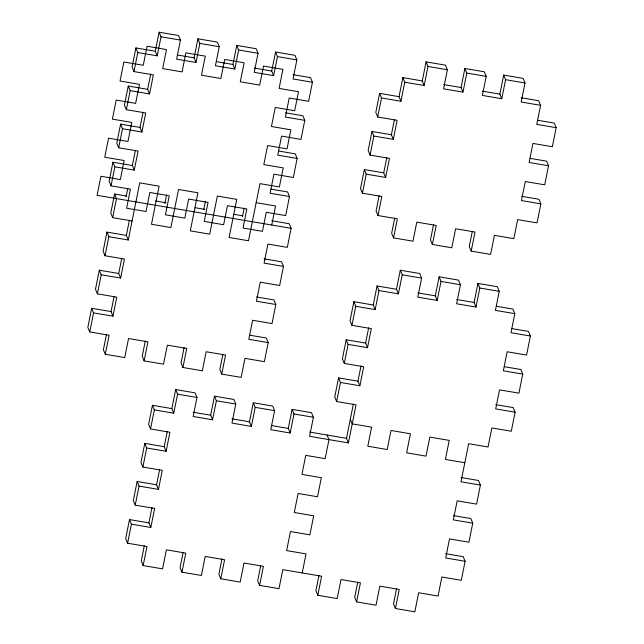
<?xml version="1.0" encoding="UTF-8"?>
<svg xmlns="http://www.w3.org/2000/svg" width="644" height="644" viewBox="0 0 644 644"><rect width="100%" height="100%" fill="white"/><g stroke="black" fill="none" stroke-linecap="round" stroke-linejoin="round"><path stroke-width="0.97" d="M112.95 162.216L114.857 166.812L134.258 170.121L132.358 165.524L112.95 162.216L109.126 181.262L111.034 185.858L130.434 189.167L126.61 208.213L146.019 211.514L149.843 192.467L169.243 195.768L165.419 214.814L184.828 218.115L188.652 199.068L208.052 202.377L204.228 221.415L223.637 224.724L227.461 205.678L246.861 208.978L243.038 228.024L262.446 231.325L266.27 212.279L285.67 215.579L289.494 196.533L287.594 191.944L271.1 189.135M120.605 124.131L122.505 128.72L141.913 132.028L140.006 127.432L120.605 124.131L116.781 143.169L118.681 147.766L138.082 151.074L134.258 170.121M128.253 86.038L130.152 90.635L149.561 93.935L147.653 89.339L128.253 86.038L124.429 105.085L126.329 109.681L145.737 112.982L141.913 132.028M135.9 47.946L137.8 52.542L157.208 55.843L155.301 51.246L135.9 47.946L132.076 66.992L133.976 71.589L153.385 74.889L149.561 93.935M111.034 185.858L114.857 166.812M118.681 147.766L122.505 128.72M126.329 109.681L130.152 90.635M133.976 71.589L137.8 52.542M91.649 308.291L93.557 312.887L112.958 316.188L111.058 311.591L91.649 308.291L87.826 327.337L89.733 331.934L109.134 335.234L105.31 354.281L124.719 357.581L128.542 338.535L147.943 341.835L144.119 360.882L163.528 364.19L167.351 345.144L186.752 348.444L182.928 367.491L202.337 370.791L206.161 351.745L225.561 355.045L221.737 374.092L241.146 377.4L244.97 358.354L264.37 361.654L268.194 342.608L266.294 338.011L249.8 335.202M99.305 270.198L101.205 274.795L120.613 278.095L118.705 273.499L99.305 270.198L95.481 289.245L97.381 293.841L116.781 297.142L112.958 316.188M106.952 232.106L108.852 236.702L128.261 240.003L126.353 235.406L106.952 232.106L103.129 251.152L105.028 255.749L124.437 259.049L120.613 278.095M126.24 195.993L114.6 194.013L110.776 213.059L112.676 217.656L132.084 220.956M89.733 331.934L93.557 312.887M97.381 293.841L101.205 274.795M105.028 255.749L108.852 236.702M112.676 217.656L116.5 198.61L114.6 194.013M126.047 196.943L127.77 188.378M132.358 165.524L135.417 150.285M140.006 127.432L143.065 112.193M147.653 89.339L150.712 74.1M155.301 51.246L159.124 32.2L178.533 35.501L180.433 40.097L176.609 59.143L196.018 62.444L199.841 43.398L197.933 38.801L217.342 42.11L219.242 46.706L215.418 65.752L234.827 69.053L238.65 50.007L236.742 45.41L256.151 48.711L258.051 53.307L254.227 72.353L273.636 75.654L277.459 56.608L275.552 52.011L294.96 55.32L296.86 59.916L293.036 78.962L312.437 82.263L308.613 101.309L289.212 98.001L285.389 117.047L304.789 120.356L300.965 139.402L281.565 136.093L277.741 155.14L297.142 158.448L293.318 177.494L273.917 174.186L270.094 193.232L289.494 196.533M157.208 55.843L161.032 36.797L159.124 32.2M106.469 334.445L103.41 349.684L105.31 354.281M111.058 311.591L114.117 296.353M118.705 273.499L121.764 258.26M126.353 235.406L129.412 220.168M128.261 240.003L139.732 182.864L159.132 186.172L151.485 224.257L170.893 227.565L178.541 189.473L197.941 192.773L190.294 230.866L209.703 234.166L217.35 196.074L236.751 199.374L229.103 237.467L248.504 240.776L259.983 183.637L279.383 186.937L283.207 167.891L263.807 164.59L267.63 145.544L287.031 148.845L290.855 129.798L271.454 126.498L275.278 107.451L294.678 110.752L298.502 91.706L279.102 88.405L282.925 69.359L263.517 66.058L259.693 85.105L240.293 81.804L244.116 62.758L224.708 59.449L220.884 78.496L201.483 75.195L205.307 56.149L185.899 52.848L182.075 71.895L162.674 68.594L166.498 49.548L147.09 46.239L143.266 65.285L123.865 61.985L120.042 81.031L139.442 84.332L135.618 103.378L116.218 100.078L112.394 119.124L131.795 122.424L127.971 141.471L108.57 138.17L104.747 157.217L124.147 160.517L120.323 179.563L100.923 176.263L97.099 195.309L291.136 228.33L287.313 247.377L267.912 244.076L264.088 263.122L283.489 266.423L279.665 285.469L260.265 282.169L256.441 301.215L275.841 304.515L272.018 323.562L252.617 320.261L248.793 339.308L268.194 342.608M164.856 203.552L166.579 194.979M196.018 62.444L194.11 57.847L197.933 38.801M145.278 341.054L142.219 356.285L144.119 360.882M129.5 519.579L131.408 524.176L150.809 527.476L148.909 522.88L129.5 519.579L125.677 538.626L127.584 543.222L146.985 546.523L143.161 565.569L162.57 568.869L166.393 549.823L185.794 553.124L181.97 572.17L201.379 575.47L205.203 556.424L224.603 559.733L220.779 578.779L240.18 582.079L244.012 563.033L263.412 566.334L259.588 585.38L278.989 588.68L282.813 569.634L321.622 576.243L317.798 595.289L337.206 598.59L341.03 579.544L360.431 582.844L356.607 601.89L376.016 605.199L379.839 586.153L399.24 589.453L395.416 608.5L414.825 611.8L418.648 592.754L438.049 596.054L441.873 577.008L461.281 580.316L465.105 561.27L463.197 556.674L445.737 553.695M137.148 481.487L139.056 486.083L158.456 489.384L156.556 484.787L137.148 481.487L133.324 500.533L135.232 505.129L154.632 508.43L150.809 527.476M144.795 443.394L146.703 447.991L166.104 451.291L164.204 446.695L144.795 443.394L140.972 462.44L142.879 467.037L162.28 470.337L158.456 489.384M152.443 405.301L154.351 409.898L173.751 413.198L171.851 408.602L152.443 405.301L148.619 424.348L150.527 428.944L169.927 432.245L166.104 451.291M127.584 543.222L131.408 524.176M135.232 505.129L139.056 486.083M142.879 467.037L146.703 447.991M150.527 428.944L154.351 409.898M203.858 209.203L205.388 201.588M234.827 69.053L232.919 64.456L236.742 45.41M144.32 545.734L141.261 560.972L143.161 565.569M148.909 522.88L151.968 507.641M156.556 484.787L159.615 469.548M164.204 446.695L167.263 431.456M171.851 408.602L175.675 389.556L195.076 392.856L196.983 397.453L193.16 416.499L212.56 419.808L216.384 400.761L214.484 396.165L233.885 399.465L235.793 404.062L231.969 423.108L251.369 426.409L255.193 407.362L253.293 402.766L272.694 406.066L274.602 410.663L270.778 429.709L290.178 433.01L294.002 413.971L292.102 409.375L311.503 412.675L313.411 417.272L309.587 436.318L348.396 442.919L356.043 404.826L336.635 401.526L334.735 396.929L338.559 377.883L357.959 381.184L359.867 385.78L340.459 382.48L338.559 377.883M184.087 347.655L181.028 362.894L182.928 367.491M173.751 413.198L177.575 394.152L175.675 389.556M242.474 216.762L244.197 208.189M273.636 75.654L271.728 71.057L275.552 52.011M183.129 552.335L180.07 567.573L181.97 572.17M212.56 419.808L210.66 415.211L214.484 396.165M222.896 354.264L219.837 369.495L221.737 374.092M271.736 225.03L275.56 205.983L256.159 202.683M221.939 558.944L218.88 574.182L220.779 578.779M251.369 426.409L249.47 421.812L253.293 402.766M260.74 565.545L257.681 580.783L259.588 585.38M290.178 433.01L288.279 428.421L292.102 409.375M364.335 169.549L366.235 174.146L385.643 177.446L383.735 172.85L364.335 169.549L360.511 188.595L362.411 193.192L381.82 196.492L377.996 215.539L397.396 218.839L393.573 237.886L412.973 241.186L416.797 222.14L436.205 225.44L432.382 244.487L451.782 247.795L455.606 228.749L475.014 232.049L471.191 251.096L490.591 254.396L494.415 235.35L513.823 238.65L517.647 219.604L537.048 222.913L540.871 203.866L538.972 199.27L521.511 196.299M371.982 131.457L373.882 136.053L393.291 139.354L391.383 134.757L371.982 131.457L368.159 150.503L370.059 155.099L389.467 158.4L385.643 177.446M379.63 93.364L381.53 97.96L400.938 101.261L399.03 96.664L379.63 93.364L375.806 112.41L377.706 117.007L397.115 120.307L393.291 139.354M362.411 193.192L366.235 174.146M370.059 155.099L373.882 136.053M377.706 117.007L381.53 97.96M346.206 339.791L348.106 344.387L367.515 347.688L365.607 343.091L346.206 339.791L342.383 358.837L344.282 363.433L363.691 366.734L359.867 385.78M353.854 301.698L355.754 306.294L375.162 309.603L373.254 305.006L353.854 301.698L350.03 320.744L351.93 325.341L371.338 328.641L367.515 347.688M302.221 572.943L306.045 553.896L286.636 550.588L290.468 531.542L309.869 534.85L313.692 515.804L294.292 512.503L298.116 493.457L317.516 496.757L321.34 477.711L301.939 474.411L305.763 455.364L325.164 458.665L328.987 439.619L327.088 435.022M336.635 401.526L340.459 382.48M344.282 363.433L348.106 344.387M351.93 325.341L355.754 306.294M379.147 195.704L376.088 210.942L377.996 215.539M383.735 172.85L386.794 157.611M391.383 134.757L394.442 119.518M399.03 96.664L402.854 77.618L422.263 80.919L424.163 85.515L404.762 82.215L402.854 77.618M400.938 101.261L404.762 82.215M318.957 575.454L315.898 590.693L317.798 595.289M348.396 442.919L346.488 438.323L353.371 404.046M357.959 381.184L361.018 365.953M365.607 343.091L368.666 327.86M373.254 305.006L377.078 285.96L396.487 289.261L398.386 293.857L378.986 290.557L377.078 285.96M375.162 309.603L378.986 290.557M394.732 218.05L391.665 233.289L393.573 237.886M422.263 80.919L426.087 61.872L445.487 65.181L447.395 69.777L443.571 88.824L462.972 92.124L466.795 73.078L464.896 68.481L484.296 71.782L486.204 76.378L482.38 95.425L501.781 98.725L505.604 79.679L503.705 75.082L523.105 78.391L525.013 82.987L521.189 102.026L540.59 105.334L536.766 124.381L556.174 127.681L552.351 146.727L532.942 143.427L529.118 162.473L548.519 165.774L544.695 184.82L525.295 181.519L521.471 200.558L540.871 203.866M424.163 85.515L427.986 66.469L426.087 61.872M396.487 289.261L400.31 270.214L419.711 273.515L421.619 278.111L417.795 297.158L437.196 300.458L441.019 281.412L439.119 276.815L458.52 280.124L460.428 284.72L456.604 303.767L476.005 307.067L479.828 288.021L477.929 283.424L497.329 286.725L499.237 291.321L495.413 310.368L514.814 313.668L510.99 332.715L530.398 336.015L526.575 355.061L507.166 351.761L503.342 370.807L522.751 374.108L518.927 393.154L499.519 389.853L495.695 408.9L515.103 412.2L511.28 431.247L491.871 427.946L488.047 446.992L468.647 443.692L460.991 481.784L480.4 485.085L476.576 504.131L457.168 500.831L453.344 519.869L472.752 523.178L468.929 542.224L449.52 538.915L445.696 557.962L465.105 561.27M398.386 293.857L402.21 274.811L400.31 270.214M357.766 582.063L354.707 597.294L356.607 601.89M433.533 224.659L430.474 239.89L432.382 244.487M462.972 92.124L461.072 87.528L464.896 68.481M437.196 300.458L435.296 295.862L439.119 276.815M396.575 588.664L393.516 603.903L395.416 608.5M472.342 231.26L469.283 246.499L471.191 251.096M501.781 98.725L499.881 94.129L503.705 75.082M476.005 307.067L474.105 302.471L477.929 283.424M427.986 66.469L447.395 69.777M466.795 73.078L486.204 76.378M505.604 79.679L525.013 82.987M443.603 84.557L461.072 87.528M482.412 91.158L499.881 94.129M521.221 97.767L538.69 100.738L540.59 105.334M161.032 36.797L180.433 40.097M199.841 43.398L219.242 46.706M238.65 50.007L258.051 53.307M277.459 56.608L296.86 59.916M177.615 55.046L194.11 57.847M216.424 61.647L232.919 64.456M254.267 68.087L271.728 71.057M293.076 74.696L310.537 77.666L312.437 82.263M537.772 120.275L554.267 123.085L556.174 127.681M285.421 112.789L302.889 115.759L304.789 120.356M530.125 158.368L546.619 161.177L548.519 165.774M278.747 151.042L295.242 153.852L297.142 158.448M155.349 200.952L166.015 202.763M195.124 207.722L204.824 209.372M233.933 214.323L242.667 215.812M271.776 220.763L289.237 223.734L291.136 228.33M402.21 274.811L421.619 278.111M441.019 281.412L460.428 284.72M479.828 288.021L499.237 291.321M264.121 258.856L281.589 261.826L283.489 266.423M417.827 292.891L435.296 295.862M456.636 299.5L474.105 302.471M496.419 306.27L512.914 309.072L514.814 313.668M511.996 328.617L528.491 331.418L530.398 336.015M256.473 296.948L273.942 299.919L275.841 304.515M504.349 366.71L520.843 369.511L522.751 374.108M495.735 404.633L513.196 407.604L515.103 412.2M177.575 394.152L196.983 397.453M216.384 400.761L235.793 404.062M255.193 407.362L274.602 410.663M294.002 413.971L313.411 417.272M193.192 412.232L210.66 415.211M232.001 418.841L249.47 421.812M271.784 425.612L288.279 428.421M309.619 432.052L346.488 438.323M464.823 462.738L445.415 459.43L449.238 440.383L429.838 437.083L426.014 456.129L406.606 452.829L410.429 433.782L391.029 430.482L387.205 449.528L367.796 446.22L371.62 427.173L352.22 423.873L350.312 419.276M461.032 477.518L478.492 480.488L480.4 485.085M453.384 515.611L470.844 518.581L472.752 523.178"/></g></svg>
